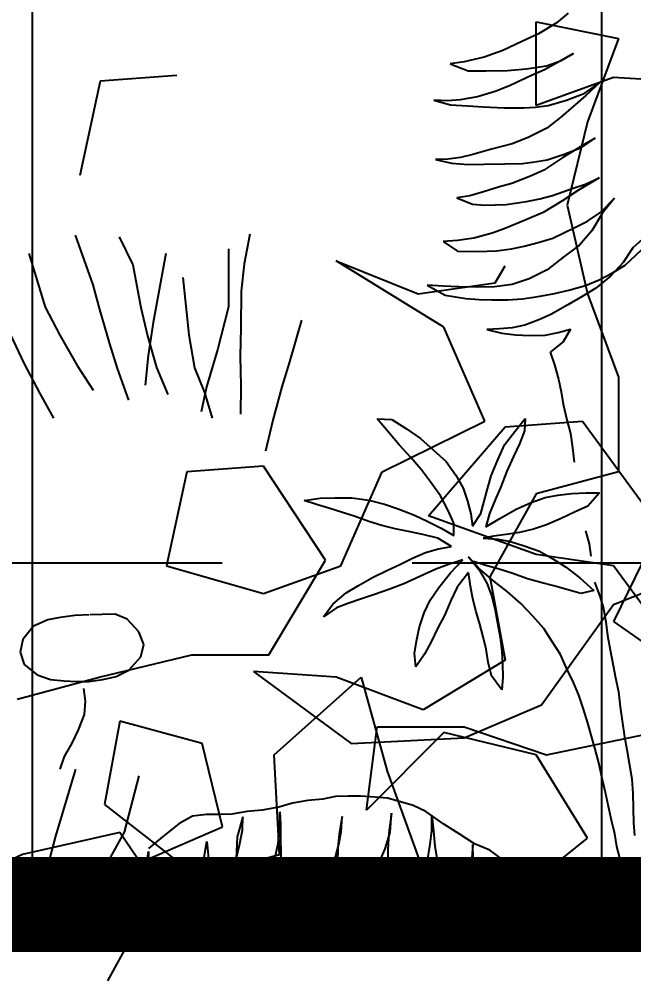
# Model space of a CAD drawing. Header units: metres. Extents: x -58 to 722, y -1100 to 345.
# Drawn here: x 35.429 to 35.753, y 103.931 to 104.438 of the extents above; entities that cross this region are included whole.
import ezdxf

# ---------------------------------------------------------------- set-up
doc = ezdxf.new("R2010")
doc.units = ezdxf.units.M
doc.header["$MEASUREMENT"] = 0
for name, pattern in [('CENTER2', [1.125, 0.75, -0.125, 0.125, -0.125]), ('CENTERX2', [4, 2.5, -0.5, 0.5, -0.5]), ('HIDDEN2', [0.1875, 0.125, -0.0625])]:
    doc.linetypes.add(name, pattern=pattern)
doc.layers.get('0').update_dxf_attribs({"color": 255})
doc.layers.get('DEFPOINTS').update_dxf_attribs({"color": 250})
doc.layers.add('FSR_ARQ_002MURO', color=150, linetype='Continuous', lineweight=30)
for name, color, linetype in [('FSR_ARQ_005VEGETACION', 64, 'Continuous'), ('FSR_ARQ_007PROYECCIONES', 200, 'HIDDEN2'), ('FSR_ARQ_015COTAS', 125, 'Continuous'), ('FSR_ARQ_016EJES', 135, 'CENTER2')]:
    doc.layers.add(name, color=color, linetype=linetype)
doc.styles.add('style1', font='arial.ttf')
doc.dimstyles.new('PP_PACO', dxfattribs={"dimtxt": 0.18, "dimasz": 0.075, "dimexe": 0.075, "dimexo": 0, "dimgap": 0, "dimtad": 0, "dimtih": 1, "dimtoh": 1, "dimzin": 1, "dimdsep": 46, "dimtxsty": 'style1', "dimcen": 0.15, "dimse1": 1, "dimse2": 1, "dimclrd": 256, "dimclre": 256, "dimadec": 0, "dimazin": 0, "dimtfac": 1, "dimtmove": 0, "dimatfit": 3, "dimfxl": 0.075, "dimarcsym": 0})

# ---------------------------------------------------------------- blocks, each defined once
blk = doc.blocks.new('arbustos 01')
at = {"layer": 'FSR_ARQ_005VEGETACION', "color": 103}
for p, q in [((189.18209, -31.56233), (189.1892, -31.56807)), ((189.1892, -31.56807), (189.19954, -31.57436)), ((189.19954, -31.57436), (189.20923, -31.57894)), ((189.20923, -31.57894), (189.22044, -31.58422)), ((189.22044, -31.58422), (189.23133, -31.58796)), ((189.18667, -31.59026), (189.17904, -31.58588)), ((189.17904, -31.58588), (189.18888, -31.59149)), ((189.19484, -31.5931), (189.18667, -31.59026)), ((189.23133, -31.58796), (189.24292, -31.59085)), ((189.18888, -31.59149), (189.19601, -31.59551)), ((189.20679, -31.59481), (189.19484, -31.5931)), ((189.19601, -31.59551), (189.20366, -31.5987)), ((189.21772, -31.59581), (189.20679, -31.59481)), ((189.2302, -31.59598), (189.21772, -31.59581)), ((189.24063, -31.59595), (189.2302, -31.59598)), ((189.25111, -31.59199), (189.24063, -31.59595)), ((189.24292, -31.59085), (189.25111, -31.59199)), ((189.20366, -31.5987), (189.21606, -31.60468)), ((189.1724, -31.60904), (189.16376, -31.60311)), ((189.16376, -31.60311), (189.17169, -31.61057)), ((189.21606, -31.60468), (189.22422, -31.60787)), ((189.17169, -31.61057), (189.17913, -31.617)), ((189.18311, -31.61329), (189.1724, -31.60904)), ((189.22422, -31.60787), (189.23512, -31.61126)), ((189.23512, -31.61126), (189.24535, -31.61294)), ((189.24535, -31.61294), (189.25253, -31.61355)), ((189.26074, -31.61315), (189.25096, -31.61592)), ((189.25253, -31.61355), (189.26074, -31.61315)), ((189.17913, -31.617), (189.1864, -31.62308)), ((189.19384, -31.61634), (189.18311, -31.61329)), ((189.20118, -31.6173), (189.19384, -31.61634)), ((189.20836, -31.61774), (189.20118, -31.6173)), ((189.21964, -31.61772), (189.20836, -31.61774)), ((189.23179, -31.61703), (189.21964, -31.61772)), ((189.24103, -31.61647), (189.23179, -31.61703)), ((189.25096, -31.61592), (189.24103, -31.61647)), ((189.1864, -31.62308), (189.19452, -31.62969)), ((189.19452, -31.62969), (189.20556, -31.63514)), ((189.17436, -31.64087), (189.16623, -31.63546)), ((189.16623, -31.63546), (189.17369, -31.63984)), ((189.20556, -31.63514), (189.21491, -31.63886)), ((189.17369, -31.63984), (189.18522, -31.64683)), ((189.18439, -31.64477), (189.17436, -31.64087)), ((189.21491, -31.63886), (189.22701, -31.64193)), ((189.19444, -31.64816), (189.18439, -31.64477)), ((189.18522, -31.64683), (189.19641, -31.65417)), ((189.22701, -31.64193), (189.23791, -31.64498)), ((189.23791, -31.64498), (189.24507, -31.64679)), ((189.24507, -31.64679), (189.25258, -31.64775)), ((189.2016, -31.64928), (189.19444, -31.64816)), ((189.20894, -31.65023), (189.2016, -31.64928)), ((189.2192, -31.65054), (189.20894, -31.65023)), ((189.23133, -31.65071), (189.2192, -31.65054)), ((189.24074, -31.65084), (189.23133, -31.65071)), ((189.25049, -31.65011), (189.24074, -31.65084)), ((189.25975, -31.64802), (189.25049, -31.65011)), ((189.25258, -31.64775), (189.25975, -31.64802)), ((189.19641, -31.65417), (189.20422, -31.65769)), ((189.20422, -31.65769), (189.21511, -31.66194)), ((189.17202, -31.66238), (189.16403, -31.65869)), ((189.16403, -31.65869), (189.17607, -31.66586)), ((189.17916, -31.6647), (189.17202, -31.66238)), ((189.21511, -31.66194), (189.22226, -31.66392)), ((189.17607, -31.66586), (189.1859, -31.67232)), ((189.19125, -31.66897), (189.17916, -31.6647)), ((189.19874, -31.67095), (189.19125, -31.66897)), ((189.22226, -31.66392), (189.23163, -31.66678)), ((189.23163, -31.66678), (189.23963, -31.66912)), ((189.23963, -31.66912), (189.24731, -31.67042)), ((189.16307, -31.67868), (189.15498, -31.67053)), ((189.15498, -31.67053), (189.16221, -31.67952)), ((189.1859, -31.67232), (189.19675, -31.67896)), ((189.20659, -31.6726), (189.19874, -31.67095)), ((189.21836, -31.6743), (189.20659, -31.6726)), ((189.23084, -31.67464), (189.21836, -31.6743)), ((189.2382, -31.67405), (189.23084, -31.67464)), ((189.24731, -31.67042), (189.2382, -31.67405)), ((189.16221, -31.67952), (189.16822, -31.68969)), ((189.17087, -31.68408), (189.16307, -31.67868)), ((189.19675, -31.67896), (189.20729, -31.68338)), ((189.17817, -31.68777), (189.17087, -31.68408)), ((189.20729, -31.68338), (189.21954, -31.68851)), ((189.16822, -31.68969), (189.17546, -31.69817)), ((189.19108, -31.69393), (189.17817, -31.68777)), ((189.21954, -31.68851), (189.22668, -31.691)), ((189.22668, -31.691), (189.23724, -31.69405)), ((189.13689, -31.69303), (189.14432, -31.69962)), ((189.19959, -31.69644), (189.19108, -31.69393)), ((189.20794, -31.69861), (189.19959, -31.69644)), ((189.23724, -31.69405), (189.24697, -31.69538)), ((189.25534, -31.696), (189.24689, -31.70153)), ((189.24697, -31.69538), (189.25534, -31.696)), ((189.1488, -31.70977), (189.13918, -31.70075)), ((189.14432, -31.69962), (189.15002, -31.70825)), ((189.17546, -31.69817), (189.18443, -31.70479)), ((189.21527, -31.70025), (189.20794, -31.69861)), ((189.22398, -31.70139), (189.21527, -31.70025)), ((189.23526, -31.70171), (189.22398, -31.70139)), ((189.24689, -31.70153), (189.23526, -31.70171)), ((189.15002, -31.70825), (189.15743, -31.71622)), ((189.18443, -31.70479), (189.19442, -31.71244)), ((189.15609, -31.71432), (189.1488, -31.70977)), ((189.16407, -31.71836), (189.15609, -31.71432)), ((189.19442, -31.71244), (189.20495, -31.71772)), ((189.15743, -31.71622), (189.16589, -31.72317)), ((189.17189, -31.72171), (189.16407, -31.71836)), ((189.20495, -31.71772), (189.21482, -31.7211)), ((189.16589, -31.72317), (189.17386, -31.72807)), ((189.18177, -31.72441), (189.17189, -31.72171)), ((189.19012, -31.72641), (189.18177, -31.72441)), ((189.21482, -31.7211), (189.22523, -31.72244)), ((189.22523, -31.72244), (189.23548, -31.72275)), ((189.23548, -31.72275), (189.24609, -31.72255)), ((189.24609, -31.72255), (189.25533, -31.72199)), ((189.26457, -31.72143), (189.25406, -31.72727)), ((189.25533, -31.72199), (189.26457, -31.72143)), ((189.19968, -31.72807), (189.19012, -31.72641)), ((189.20889, -31.72957), (189.19968, -31.72807)), ((189.2176, -31.73003), (189.20889, -31.72957)), ((189.22683, -31.73015), (189.2176, -31.73003)), ((189.23419, -31.72991), (189.22683, -31.73015)), ((189.24206, -31.72933), (189.23419, -31.72991)), ((189.25406, -31.72727), (189.24206, -31.72933))]:
    blk.add_line(p, q, dxfattribs=at)
at = {"layer": 'FSR_ARQ_005VEGETACION', "color": 104}
for p, q in [((189.36845, -31.69174), (189.37175, -31.709)), ((189.44489, -31.69324), (189.43688, -31.70968)), ((189.47072, -31.6923), (189.46024, -31.72136)), ((189.38101, -31.70024), (189.38097, -31.73427)), ((189.41752, -31.70304), (189.42497, -31.74328)), ((189.49785, -31.70297), (189.48825, -31.73436)), ((189.37175, -31.709), (189.37347, -31.72497)), ((189.43688, -31.70968), (189.43218, -31.73452)), ((189.40765, -31.71693), (189.40408, -31.75051)), ((189.37347, -31.72497), (189.37369, -31.74644)), ((189.46024, -31.72136), (189.45646, -31.73582)), ((189.17386, -31.72807), (189.18234, -31.73297)), ((189.18234, -31.73297), (189.19218, -31.73874)), ((189.38097, -31.73427), (189.38734, -31.75934)), ((189.43218, -31.73452), (189.42835, -31.75106)), ((189.45646, -31.73582), (189.45048, -31.75578)), ((189.48825, -31.73436), (189.47957, -31.75079)), ((189.19218, -31.73874), (189.19932, -31.74175)), ((189.19932, -31.74175), (189.20748, -31.74494)), ((189.33819, -31.74206), (189.34527, -31.76633)), ((189.18793, -31.74929), (189.18078, -31.74731)), ((189.18078, -31.74731), (189.18512, -31.75472)), ((189.20748, -31.74494), (189.21482, -31.7464)), ((189.21482, -31.7464), (189.22233, -31.74702)), ((189.22968, -31.74746), (189.22093, -31.74957)), ((189.22233, -31.74702), (189.22968, -31.74746)), ((189.37369, -31.74644), (189.37402, -31.76307)), ((189.42497, -31.74328), (189.428, -31.76274)), ((189.51013, -31.74731), (189.50068, -31.76719)), ((189.19561, -31.75076), (189.18793, -31.74929)), ((189.20467, -31.75088), (189.19561, -31.75076)), ((189.21288, -31.75065), (189.20467, -31.75088)), ((189.22093, -31.74957), (189.21288, -31.75065)), ((189.40408, -31.75051), (189.40088, -31.76983)), ((189.42835, -31.75106), (189.42309, -31.76964)), ((189.47957, -31.75079), (189.46948, -31.76858)), ((189.18512, -31.75472), (189.19274, -31.76081)), ((189.38734, -31.75934), (189.39379, -31.78096)), ((189.45048, -31.75578), (189.44601, -31.77022)), ((189.19274, -31.76081), (189.19007, -31.76819)), ((189.37402, -31.76307), (189.37363, -31.78038)), ((189.428, -31.76274), (189.4297, -31.7801)), ((189.19007, -31.76819), (189.18773, -31.77654)), ((189.34527, -31.76633), (189.34979, -31.78098)), ((189.40088, -31.76983), (189.39502, -31.78425)), ((189.42309, -31.76964), (189.41651, -31.78543)), ((189.44601, -31.77022), (189.43936, -31.78878)), ((189.46948, -31.76858), (189.46016, -31.78292)), ((189.50068, -31.76719), (189.49129, -31.78499)), ((189.18773, -31.77654), (189.18627, -31.78387)), ((189.34979, -31.78098), (189.3549, -31.80049)), ((189.37363, -31.78038), (189.37396, -31.79701)), ((189.39379, -31.78096), (189.39693, -31.79557)), ((189.18627, -31.78387), (189.18497, -31.79121)), ((189.39502, -31.78425), (189.39053, -31.79939)), ((189.49129, -31.78499), (189.48335, -31.79936)), ((189.18497, -31.79121), (189.18297, -31.80024)), ((189.18297, -31.80024), (189.1808, -31.80842)), ((189.21333, -31.80708), (189.20722, -31.79955)), ((189.20722, -31.79955), (189.20775, -31.80674)), ((189.2854, -31.80017), (189.27682, -31.80555)), ((189.29383, -31.79975), (189.2854, -31.80017)), ((189.28734, -31.80755), (189.29383, -31.79975)), ((189.3549, -31.80049), (189.35935, -31.81859)), ((189.1808, -31.80842), (189.17949, -31.81678)), ((189.20775, -31.80674), (189.21066, -31.8144)), ((189.21942, -31.81505), (189.21333, -31.80708)), ((189.27682, -31.80555), (189.2685, -31.81129)), ((189.28104, -31.81491), (189.28734, -31.80755)), ((189.21066, -31.8144), (189.2141, -31.82172)), ((189.22338, -31.82371), (189.21942, -31.81505)), ((189.2685, -31.81129), (189.26096, -31.81801)), ((189.27438, -31.82209), (189.28104, -31.81491)), ((189.17949, -31.81678), (189.1787, -31.82515)), ((189.26096, -31.81801), (189.25351, -31.82465)), ((189.2141, -31.82172), (189.21806, -31.83037)), ((189.22724, -31.83315), (189.22338, -31.82371)), ((189.25351, -31.82465), (189.24782, -31.83264)), ((189.26808, -31.82937), (189.27438, -31.82209)), ((189.21806, -31.83037), (189.22149, -31.83946)), ((189.24782, -31.83264), (189.24355, -31.84029)), ((189.26221, -31.83726), (189.26808, -31.82937)), ((189.22936, -31.84072), (189.22724, -31.83315)), ((189.25678, -31.84481), (189.26221, -31.83726)), ((189.17161, -31.84304), (189.16372, -31.84302)), ((189.16372, -31.84302), (189.17062, -31.85083)), ((189.17994, -31.84351), (189.17161, -31.84304)), ((189.18826, -31.8445), (189.17994, -31.84351)), ((189.22149, -31.83946), (189.22484, -31.84722)), ((189.23121, -31.84792), (189.22936, -31.84072)), ((189.24355, -31.84029), (189.24096, -31.84797)), ((189.1956, -31.84585), (189.18826, -31.8445)), ((189.20381, -31.8487), (189.1956, -31.84585)), ((189.21262, -31.85255), (189.20381, -31.8487)), ((189.22484, -31.84722), (189.2281, -31.85506)), ((189.23333, -31.85522), (189.23121, -31.84792)), ((189.24096, -31.84797), (189.23909, -31.85539)), ((189.25232, -31.85344), (189.25678, -31.84481)), ((189.29886, -31.84734), (189.2897, -31.84961)), ((189.30881, -31.84605), (189.29886, -31.84734)), ((189.31865, -31.84592), (189.30881, -31.84605)), ((189.32733, -31.84622), (189.31865, -31.84592)), ((189.33662, -31.84758), (189.32733, -31.84622)), ((189.32941, -31.84988), (189.33662, -31.84758)), ((189.17062, -31.85083), (189.17802, -31.85421)), ((189.17802, -31.85421), (189.18621, -31.85813)), ((189.22212, -31.85817), (189.21262, -31.85255)), ((189.2281, -31.85506), (189.2303, -31.86289)), ((189.2381, -31.86256), (189.23333, -31.85522)), ((189.24903, -31.86084), (189.25232, -31.85344)), ((189.28168, -31.85233), (189.27215, -31.8561)), ((189.2897, -31.84961), (189.28168, -31.85233)), ((189.3068, -31.85693), (189.31428, -31.85455)), ((189.31428, -31.85455), (189.3222, -31.852)), ((189.3222, -31.852), (189.32941, -31.84988)), ((189.18621, -31.85813), (189.19485, -31.86179)), ((189.2303, -31.86289), (189.22212, -31.85817)), ((189.23909, -31.85539), (189.2381, -31.86256)), ((189.24902, -31.86802), (189.24903, -31.86084)), ((189.26465, -31.85955), (189.25644, -31.86369)), ((189.27215, -31.8561), (189.26465, -31.85955)), ((189.29112, -31.86212), (189.29878, -31.85975)), ((189.29878, -31.85975), (189.3068, -31.85693)), ((189.17206, -31.86534), (189.16974, -31.87283)), ((189.19485, -31.86179), (189.20244, -31.86429)), ((189.20244, -31.86429), (189.21066, -31.86635)), ((189.21066, -31.86635), (189.21836, -31.86752)), ((189.25644, -31.86369), (189.24902, -31.86802)), ((189.2672, -31.86747), (189.27556, -31.86573)), ((189.27556, -31.86573), (189.2833, -31.86415)), ((189.2833, -31.86415), (189.29112, -31.86212)), ((189.21582, -31.87156), (189.2079, -31.87403)), ((189.22328, -31.87016), (189.21582, -31.87156)), ((189.21836, -31.86752), (189.22579, -31.86842)), ((189.2318, -31.86965), (189.22328, -31.87016)), ((189.22579, -31.86842), (189.2318, -31.86965)), ((189.25035, -31.87443), (189.25849, -31.86966)), ((189.25849, -31.86966), (189.2672, -31.86747)), ((189.16974, -31.87283), (189.16878, -31.88017)), ((189.19899, -31.8771), (189.19104, -31.8816)), ((189.2079, -31.87403), (189.19899, -31.8771)), ((189.25805, -31.87577), (189.25035, -31.87443)), ((189.26564, -31.878), (189.25805, -31.87577)), ((189.19104, -31.8816), (189.18362, -31.88629)), ((189.23026, -31.8855), (189.23747, -31.8832)), ((189.23377, -31.88768), (189.24043, -31.8805)), ((189.24043, -31.8805), (189.23421, -31.88804)), ((189.25103, -31.88995), (189.24369, -31.88222)), ((189.24369, -31.88222), (189.25207, -31.88491)), ((189.27331, -31.8813), (189.26564, -31.878)), ((189.28062, -31.88503), (189.27331, -31.8813)), ((189.18362, -31.88629), (189.1752, -31.89273)), ((189.21512, -31.89017), (189.2226, -31.8877)), ((189.2226, -31.8877), (189.23026, -31.8855)), ((189.22561, -31.89466), (189.23377, -31.88768)), ((189.23421, -31.88804), (189.22967, -31.89586)), ((189.25207, -31.88491), (189.25948, -31.88767)), ((189.25948, -31.88767), (189.269, -31.89197)), ((189.28828, -31.8885), (189.28062, -31.88503)), ((189.29674, -31.8927), (189.28828, -31.8885)), ((189.1752, -31.89273), (189.16712, -31.90016)), ((189.19821, -31.89553), (189.20595, -31.89333)), ((189.20595, -31.89333), (189.21512, -31.89017)), ((189.23931, -31.89768), (189.24048, -31.88972)), ((189.24048, -31.88972), (189.24702, -31.89832)), ((189.25783, -31.89837), (189.25103, -31.88995)), ((189.269, -31.89197), (189.27825, -31.89626)), ((189.30483, -31.89733), (189.29674, -31.8927)), ((189.1668, -31.89543), (189.16361, -31.90359)), ((189.16712, -31.90016), (189.17463, -31.90194)), ((189.17463, -31.90194), (189.18281, -31.89966)), ((189.18281, -31.89966), (189.19047, -31.89755)), ((189.19047, -31.89755), (189.19821, -31.89553)), ((189.21773, -31.90076), (189.22561, -31.89466)), ((189.22967, -31.89586), (189.22691, -31.90318)), ((189.23788, -31.90511), (189.23931, -31.89768)), ((189.24702, -31.89832), (189.25072, -31.90608)), ((189.26296, -31.9058), (189.25783, -31.89837)), ((189.27825, -31.89626), (189.28707, -31.89957)), ((189.28707, -31.89957), (189.29554, -31.90261)), ((189.31204, -31.90159), (189.30483, -31.89733)), ((189.16361, -31.90359), (189.16146, -31.91075)), ((189.20974, -31.90774), (189.21773, -31.90076)), ((189.22691, -31.90318), (189.22476, -31.91167)), ((189.23592, -31.91262), (189.23788, -31.90511)), ((189.26632, -31.91329), (189.26296, -31.9058)), ((189.29554, -31.90261), (189.30313, -31.90511)), ((189.30313, -31.90511), (189.31054, -31.9076)), ((189.31984, -31.90817), (189.31204, -31.90159)), ((189.16146, -31.91075), (189.15999, -31.91859)), ((189.2029, -31.91527), (189.20974, -31.90774)), ((189.25072, -31.90608), (189.2545, -31.91482)), ((189.31054, -31.9076), (189.31777, -31.91036)), ((189.31777, -31.91036), (189.32524, -31.9156)), ((189.32524, -31.9156), (189.31984, -31.90817)), ((189.19642, -31.92254), (189.2029, -31.91527)), ((189.22476, -31.91167), (189.22342, -31.91927)), ((189.23387, -31.91986), (189.23592, -31.91262)), ((189.2545, -31.91482), (189.25839, -31.92214)), ((189.26904, -31.92158), (189.26632, -31.91329)), ((189.43338, -31.92436), (189.44014, -31.91699)), ((189.44014, -31.91699), (189.44732, -31.91407)), ((189.44732, -31.91407), (189.45478, -31.91417)), ((189.45478, -31.91417), (189.46191, -31.91443)), ((189.46255, -31.91444), (189.47079, -31.91487)), ((189.47079, -31.91487), (189.47935, -31.91594)), ((189.47935, -31.91594), (189.48662, -31.91746)), ((189.15999, -31.91859), (189.15902, -31.92661)), ((189.19162, -31.92983), (189.19642, -31.92254)), ((189.22342, -31.91927), (189.22188, -31.92776)), ((189.23182, -31.92736), (189.23387, -31.91986)), ((189.25839, -31.92214), (189.26227, -31.93026)), ((189.27097, -31.92994), (189.26904, -31.92158)), ((189.48662, -31.91746), (189.49498, -31.92107)), ((189.49498, -31.92107), (189.50138, -31.92893)), ((189.15902, -31.92661), (189.15754, -31.93497)), ((189.22188, -31.92776), (189.22097, -31.93599)), ((189.23021, -31.93452), (189.23182, -31.92736)), ((189.43042, -31.93177), (189.43338, -31.92436)), ((189.18664, -31.93774), (189.19162, -31.92983)), ((189.26227, -31.93026), (189.26625, -31.9375)), ((189.27202, -31.93713), (189.27097, -31.92994)), ((189.43222, -31.9391), (189.43042, -31.93177)), ((189.50138, -31.92893), (189.50287, -31.93625)), ((189.15754, -31.93497), (189.15588, -31.94418)), ((189.18307, -31.94576), (189.18664, -31.93774)), ((189.22097, -31.93599), (189.22052, -31.94317)), ((189.22896, -31.94222), (189.23021, -31.93452)), ((189.26625, -31.9375), (189.27121, -31.94492)), ((189.27121, -31.94492), (189.27202, -31.93713)), ((189.43926, -31.94681), (189.43222, -31.9391)), ((189.50287, -31.93625), (189.50055, -31.94351)), ((189.15588, -31.94418), (189.15441, -31.95134)), ((189.22052, -31.94317), (189.22033, -31.95097)), ((189.22698, -31.95026), (189.22896, -31.94222)), ((189.50055, -31.94351), (189.49285, -31.9496)), ((189.17897, -31.95413), (189.18307, -31.94576)), ((189.22085, -31.95833), (189.22698, -31.95026)), ((189.44667, -31.95056), (189.43926, -31.94681)), ((189.45457, -31.95241), (189.44667, -31.95056)), ((189.49285, -31.9496), (189.4852, -31.95235)), ((189.15441, -31.95134), (189.15276, -31.95953)), ((189.17586, -31.96153), (189.17897, -31.95413)), ((189.22033, -31.95097), (189.22085, -31.95833)), ((189.46265, -31.95347), (189.45457, -31.95241)), ((189.46979, -31.95357), (189.46265, -31.95347)), ((189.47709, -31.95319), (189.46979, -31.95357)), ((189.4852, -31.95235), (189.47709, -31.95319)), ((189.15276, -31.95953), (189.15162, -31.9684)), ((189.17309, -31.96974), (189.17586, -31.96153)), ((189.46577, -31.95764), (189.46472, -31.96508)), ((189.46472, -31.96508), (189.4654, -31.97271)), ((189.15162, -31.9684), (189.15048, -31.97642)), ((189.17067, -31.97795), (189.17309, -31.96974)), ((189.4654, -31.97271), (189.46893, -31.9818)), ((189.15048, -31.97642), (189.14916, -31.98581)), ((189.16853, -31.98555), (189.17067, -31.97795)), ((189.46893, -31.9818), (189.47263, -31.98962)), ((189.14916, -31.98581), (189.14786, -31.99332)), ((189.16638, -31.99314), (189.16853, -31.98555)), ((189.47263, -31.98962), (189.47713, -31.99746)), ((189.14786, -31.99332), (189.14638, -32.00133)), ((189.16424, -32.00118), (189.16638, -31.99314)), ((189.14638, -32.00133), (189.14489, -32.01037)), ((189.16216, -32.01028), (189.16424, -32.00118)), ((189.47713, -31.99746), (189.47973, -32.00479)), ((189.47053, -32.00482), (189.48213, -32.04407)), ((189.47053, -32.00482), (189.48213, -32.04407)), ((189.14489, -32.01037), (189.14426, -32.01909)), ((189.16028, -32.01841), (189.16216, -32.01028)), ((189.43345, -32.0087), (189.44194, -32.04165)), ((189.43345, -32.0087), (189.44194, -32.04165)), ((189.15857, -32.02664), (189.16028, -32.01841)), ((189.14426, -32.01909), (189.14414, -32.0278)), ((189.27286, -32.02603), (189.28031, -32.0239)), ((189.28031, -32.0239), (189.28777, -32.02178)), ((189.28777, -32.02178), (189.2952, -32.02114)), ((189.2952, -32.02114), (189.30338, -32.02051)), ((189.30338, -32.02051), (189.3108, -32.02061)), ((189.3108, -32.02061), (189.31822, -32.02071)), ((189.31822, -32.02071), (189.32563, -32.02229)), ((189.32563, -32.02229), (189.33453, -32.02316)), ((189.33453, -32.02316), (189.34341, -32.02476)), ((189.14414, -32.0278), (189.14386, -32.03618)), ((189.15669, -32.03468), (189.15857, -32.02664)), ((189.25489, -32.03692), (189.26538, -32.02964)), ((189.26538, -32.02964), (189.27286, -32.02603)), ((189.34341, -32.02476), (189.35155, -32.0271)), ((189.35096, -32.02969), (189.35056, -32.03722)), ((189.35085, -32.03783), (189.35096, -32.02969)), ((189.35155, -32.0271), (189.36118, -32.02872)), ((189.36118, -32.02872), (189.37008, -32.02958)), ((189.37008, -32.02958), (189.37897, -32.03118)), ((189.15472, -32.04272), (189.15669, -32.03468)), ((189.26198, -32.0318), (189.26095, -32.04113)), ((189.26186, -32.04084), (189.26198, -32.0318)), ((189.28627, -32.04178), (189.28552, -32.03061)), ((189.28552, -32.03061), (189.28717, -32.04209)), ((189.31492, -32.04156), (189.31444, -32.03251)), ((189.31444, -32.03251), (189.31611, -32.04279)), ((189.37282, -32.04054), (189.37263, -32.0327)), ((189.37263, -32.0327), (189.37579, -32.0445)), ((189.37897, -32.03118), (189.38639, -32.03129)), ((189.38639, -32.03129), (189.39381, -32.03139)), ((189.39381, -32.03139), (189.40197, -32.03224)), ((189.40197, -32.03224), (189.41008, -32.0368)), ((189.14386, -32.03618), (189.14324, -32.04369)), ((189.2459, -32.04274), (189.25489, -32.03692)), ((189.26296, -32.0487), (189.26186, -32.04084)), ((189.35056, -32.03722), (189.35044, -32.04566)), ((189.35191, -32.0484), (189.35085, -32.03783)), ((189.37451, -32.04931), (189.37282, -32.04054)), ((189.41008, -32.0368), (189.41963, -32.04436)), ((189.15355, -32.05015), (189.15472, -32.04272)), ((189.23691, -32.04856), (189.2459, -32.04274)), ((189.26095, -32.04113), (189.26023, -32.04987)), ((189.28915, -32.05147), (189.28627, -32.04178)), ((189.28717, -32.04209), (189.28764, -32.05205)), ((189.31633, -32.04882), (189.31492, -32.04156)), ((189.31611, -32.04279), (189.3169, -32.05094)), ((189.35044, -32.04566), (189.35033, -32.0538)), ((189.37579, -32.0445), (189.37652, -32.05717)), ((189.41963, -32.04436), (189.4277, -32.05115)), ((189.44194, -32.04165), (189.4544, -32.06433)), ((189.44194, -32.04165), (189.4544, -32.06433)), ((189.48213, -32.04407), (189.48718, -32.0631)), ((189.48213, -32.04407), (189.48718, -32.0631)), ((189.1514, -32.05828), (189.15355, -32.05015)), ((189.2182, -32.05944), (189.22795, -32.05215)), ((189.22795, -32.05215), (189.23691, -32.04856)), ((189.23782, -32.0568), (189.23793, -32.04896)), ((189.23793, -32.04896), (189.23869, -32.05952)), ((189.26023, -32.04987), (189.25826, -32.0619)), ((189.26462, -32.05958), (189.26296, -32.0487)), ((189.28764, -32.05205), (189.28781, -32.0614)), ((189.29325, -32.06087), (189.28915, -32.05147)), ((189.31891, -32.0585), (189.31633, -32.04882)), ((189.3169, -32.05094), (189.31709, -32.05938)), ((189.35361, -32.05626), (189.35191, -32.0484)), ((189.37651, -32.05748), (189.37451, -32.04931)), ((189.39354, -32.04715), (189.39283, -32.05498)), ((189.39523, -32.05622), (189.39354, -32.04715)), ((189.23863, -32.06405), (189.23782, -32.0568)), ((189.35033, -32.0538), (189.35022, -32.06164)), ((189.35623, -32.06383), (189.35361, -32.05626)), ((189.37652, -32.05717), (189.37639, -32.06652)), ((189.37882, -32.06535), (189.37651, -32.05748)), ((189.39283, -32.05498), (189.39298, -32.06584)), ((189.39631, -32.06498), (189.39523, -32.05622)), ((189.42783, -32.05305), (189.42774, -32.06028)), ((189.42893, -32.0612), (189.42783, -32.05305)), ((189.14252, -32.05924), (189.14601, -32.06647)), ((189.14601, -32.06647), (189.1514, -32.05828)), ((189.21067, -32.06751), (189.2182, -32.05944)), ((189.21633, -32.06284), (189.21621, -32.07188)), ((189.21653, -32.07068), (189.21633, -32.06284)), ((189.23869, -32.05952), (189.23919, -32.06677)), ((189.25826, -32.0619), (189.25662, -32.07153)), ((189.26809, -32.07078), (189.26462, -32.05958)), ((189.28781, -32.0614), (189.2877, -32.06954)), ((189.30421, -32.07519), (189.29325, -32.06087)), ((189.31709, -32.05938), (189.31694, -32.07024)), ((189.32182, -32.06638), (189.31891, -32.0585)), ((189.35022, -32.06164), (189.34981, -32.06978)), ((189.41198, -32.05987), (189.42493, -32.0816)), ((189.41198, -32.05987), (189.42493, -32.0816)), ((189.42774, -32.06028), (189.42794, -32.06752)), ((189.43034, -32.06846), (189.42893, -32.0612)), ((189.48718, -32.0631), (189.49067, -32.08019)), ((189.48718, -32.0631), (189.49067, -32.08019)), ((189.20242, -32.07334), (189.21067, -32.06751)), ((189.2424, -32.07525), (189.23863, -32.06405)), ((189.23919, -32.06677), (189.23906, -32.07702)), ((189.32654, -32.07368), (189.32182, -32.06638)), ((189.34175, -32.06676), (189.34909, -32.0728)), ((189.3639, -32.076), (189.35623, -32.06383)), ((189.37639, -32.06652), (189.37235, -32.07521)), ((189.38174, -32.07262), (189.37882, -32.06535)), ((189.39298, -32.06584), (189.39256, -32.07458)), ((189.39979, -32.07558), (189.39631, -32.06498)), ((189.42794, -32.06752), (189.42751, -32.07656)), ((189.4544, -32.06433), (189.46606, -32.08364)), ((189.4544, -32.06433), (189.46606, -32.08364)), ((189.19493, -32.07769), (189.20242, -32.07334)), ((189.20676, -32.07929), (189.20384, -32.07202)), ((189.21621, -32.07188), (189.2146, -32.0791)), ((189.21914, -32.07795), (189.21653, -32.07068)), ((189.25662, -32.07153), (189.25439, -32.08054)), ((189.27454, -32.08413), (189.26809, -32.07078)), ((189.2877, -32.06954), (189.2867, -32.07706)), ((189.31694, -32.07024), (189.31292, -32.07802)), ((189.33818, -32.08289), (189.32654, -32.07368)), ((189.34981, -32.06978), (189.34699, -32.07758)), ((189.34909, -32.0728), (189.35717, -32.0796)), ((189.38975, -32.08208), (189.38174, -32.07262)), ((189.39256, -32.07458), (189.38975, -32.08208)), ((189.17856, -32.08044), (189.18675, -32.07907)), ((189.18675, -32.07907), (189.19493, -32.07769)), ((189.2146, -32.0791), (189.20676, -32.07929)), ((189.22656, -32.0865), (189.21914, -32.07795)), ((189.23906, -32.07702), (189.23533, -32.08481)), ((189.24711, -32.08316), (189.2424, -32.07525)), ((189.2867, -32.07706), (189.28355, -32.08637)), ((189.31292, -32.07802), (189.30421, -32.07519)), ((189.34699, -32.07758), (189.33818, -32.08289)), ((189.35717, -32.0796), (189.36452, -32.08489)), ((189.37235, -32.07521), (189.3639, -32.076)), ((189.4084, -32.08505), (189.39979, -32.07558)), ((189.42751, -32.07656), (189.42348, -32.08465)), ((189.13471, -32.08356), (189.14511, -32.08295)), ((189.14511, -32.08295), (189.15626, -32.08236)), ((189.15626, -32.08236), (189.16816, -32.08104)), ((189.16816, -32.08104), (189.17856, -32.08044)), ((189.23533, -32.08481), (189.22656, -32.0865)), ((189.25439, -32.08054), (189.24711, -32.08316)), ((189.28355, -32.08637), (189.27454, -32.08413)), ((189.34606, -32.09374), (189.34438, -32.08407)), ((189.36452, -32.08489), (189.37263, -32.08946)), ((189.41589, -32.08877), (189.4084, -32.08505)), ((189.42348, -32.08465), (189.41589, -32.08877)), ((189.42493, -32.0816), (189.43298, -32.09464)), ((189.42493, -32.0816), (189.43298, -32.09464)), ((189.46606, -32.08364), (189.47277, -32.097)), ((189.46606, -32.08364), (189.47277, -32.097)), ((189.36119, -32.09003), (189.35896, -32.09844)), ((189.36379, -32.0979), (189.36119, -32.09003)), ((189.37263, -32.08946), (189.38071, -32.09551)), ((189.35076, -32.10285), (189.34606, -32.09374)), ((189.37771, -32.09447), (189.37701, -32.102)), ((189.38062, -32.10205), (189.37771, -32.09447)), ((189.38071, -32.09551), (189.38805, -32.10155)), ((189.43298, -32.09464), (189.44282, -32.11224)), ((189.43298, -32.09464), (189.44282, -32.11224)), ((189.35896, -32.09844), (189.35076, -32.10285)), ((189.36942, -32.10522), (189.36379, -32.0979)), ((189.37701, -32.102), (189.36942, -32.10522)), ((189.38805, -32.10155), (189.38062, -32.10205)), ((189.38805, -32.10155), (189.39621, -32.1024)), ((189.39621, -32.1024), (189.4036, -32.10473)), ((189.4036, -32.10473), (189.41249, -32.10633)), ((189.41249, -32.10633), (189.42065, -32.10719)), ((189.42065, -32.10719), (189.42878, -32.10953)), ((189.44282, -32.11224), (189.45166, -32.12865)), ((189.44282, -32.11224), (189.45166, -32.12865))]:
    blk.add_line(p, q, dxfattribs=at)
blk = doc.blocks.new('arbusto fsr 2')
at = {"layer": 'FSR_ARQ_005VEGETACION', "color": 104}
for p, q in [((276.65231, -31.82921), (276.60889, -31.83789)), ((276.65231, -31.87313), (276.65231, -31.82921)), ((276.60889, -31.83789), (276.62521, -31.8818)), ((276.56823, -31.8612), (276.61165, -31.85849)), ((276.61165, -31.85849), (276.65231, -31.87313)), ((276.84153, -31.85744), (276.88194, -31.86042)), ((276.88194, -31.86042), (276.89273, -31.91003)), ((276.62521, -31.8818), (276.636, -31.92571)), ((276.636, -31.92571), (276.62521, -31.97233)), ((276.701, -31.98995), (276.75772, -31.95499)), ((276.75772, -31.95499), (276.71455, -31.97233)), ((276.6739, -31.96664), (276.66863, -31.9577)), ((276.71455, -31.97233), (276.6739, -31.96664)), ((276.62521, -31.97233), (276.60889, -32.01624)), ((276.67942, -32.03956), (276.701, -31.98995)), ((276.60889, -32.01624), (276.60889, -32.06612)), ((276.62797, -32.03956), (276.58731, -32.09512)), ((276.66863, -32.04254), (276.62797, -32.03956)), ((276.70903, -32.08943), (276.66863, -32.04254)), ((276.73338, -32.06612), (276.67942, -32.03956)), ((276.76324, -32.11274), (276.79587, -32.06314)), ((276.79587, -32.06314), (276.83628, -32.06612)), ((276.60889, -32.06612), (276.65231, -32.07777)), ((276.75521, -32.11572), (276.73338, -32.06612)), ((276.83628, -32.06612), (276.84707, -32.11572)), ((276.65231, -32.07777), (276.67666, -32.12141)), ((276.65231, -32.10976), (276.70903, -32.08943)), ((276.58731, -32.09512), (276.61165, -32.145)), ((276.61165, -32.11572), (276.65231, -32.10976)), ((276.79311, -32.16262), (276.76324, -32.11274)), ((276.61165, -32.13605), (276.56823, -32.1187)), ((276.57928, -32.15963), (276.61165, -32.11572)), ((276.79587, -32.13036), (276.75521, -32.11572)), ((276.84707, -32.11572), (276.79587, -32.13036)), ((276.67666, -32.12141), (276.66863, -32.16533)), ((276.64955, -32.18891), (276.61165, -32.13605)), ((276.61165, -32.145), (276.55744, -32.18295)), ((276.83377, -32.16262), (276.79311, -32.16262)), ((276.88246, -32.17427), (276.83377, -32.16262)), ((276.66863, -32.16533), (276.71179, -32.19162)), ((276.71179, -32.19162), (276.75772, -32.17427)), ((276.74442, -32.17427), (276.73087, -32.22388)), ((276.79035, -32.2152), (276.74442, -32.17427)), ((276.80114, -32.17129), (276.74969, -32.20924)), ((276.75772, -32.17427), (276.80114, -32.17129)), ((276.92563, -32.18593), (276.88246, -32.17427)), ((276.69021, -32.20626), (276.64955, -32.18891)), ((276.82825, -32.20924), (276.87167, -32.19758)), ((276.87167, -32.19758), (276.8797, -32.24149)), ((276.64679, -32.2152), (276.59007, -32.20355)), ((276.69021, -32.20056), (276.64679, -32.2152)), ((276.65231, -32.2152), (276.701, -32.20355)), ((276.73614, -32.20056), (276.69021, -32.20056)), ((276.701, -32.20355), (276.74166, -32.24448)), ((276.74166, -32.24448), (276.73614, -32.20056)), ((276.74969, -32.20924), (276.69021, -32.20626)), ((276.81746, -32.25315), (276.82825, -32.20924)), ((276.62521, -32.25911), (276.65231, -32.2152)), ((276.78759, -32.26779), (276.79035, -32.2152)), ((276.73087, -32.22388), (276.71179, -32.27646)), ((276.8797, -32.24149), (276.83101, -32.27944)), ((276.85811, -32.27077), (276.81746, -32.25315)), ((276.66863, -32.29408), (276.62521, -32.25911)), ((276.8418, -32.30004), (276.87167, -32.25613)), ((276.87167, -32.25613), (276.92287, -32.26779)), ((276.83101, -32.27944), (276.78759, -32.26779)), ((276.89852, -32.29706), (276.85811, -32.27077)), ((276.92287, -32.26779), (276.96629, -32.28812)), ((276.71179, -32.27646), (276.66863, -32.29408)), ((276.88246, -32.30872), (276.8418, -32.30004)), ((276.96629, -32.30275), (276.92287, -32.31441)), ((276.92287, -32.31441), (276.88246, -32.30872))]:
    blk.add_line(p, q, dxfattribs=at)
blk = doc.blocks.new('_Open90')
at = {"color": 0, "linetype": 'ByBlock', "lineweight": -2}
for p, q in [((-0.5, 0.5), (0, 0)), ((0, 0), (-1, 0)), ((0, 0), (-0.5, -0.5))]:
    blk.add_line(p, q, dxfattribs=at)
blk = doc.blocks.new('*D345')
at = {"layer": 'DEFPOINTS', "color": 0, "ltscale": 0.01, "transparency": 16777216}
for p in [(35.41135, 105.80149), (38.96208, 105.80149), (35.41135, 104.15149)]:
    blk.add_point(p, dxfattribs=at)
at = {"layer": 'FSR_ARQ_015COTAS', "lineweight": -2, "ltscale": 0.01, "transparency": 16777216}
for p, q in [((38.96208, 105.60149), (38.96208, 105.0786)), ((38.96208, 104.35149), (38.96208, 104.87437))]:
    blk.add_line(p, q, dxfattribs=at)
at = {"layer": 'FSR_ARQ_015COTAS', "lineweight": -2, "ltscale": 0.01, "transparency": 16777216, "xscale": 0.2, "yscale": 0.2, "zscale": 0.2}
for p, rotation in [((38.96208, 105.80149), 90), ((38.96208, 104.15149), 270)]:
    blk.add_blockref('_Open90', p, dxfattribs=dict(at, rotation=rotation))
at = {"layer": 'FSR_ARQ_015COTAS', "color": 0, "ltscale": 0.01, "transparency": 16777216, "insert": (38.96208, 104.97649), "char_height": 0.2, "attachment_point": 5, "style": 'style1'}
blk.add_mtext('1.65', dxfattribs=at)

msp = doc.modelspace()

# ---------------------------------------------------------------- linework, layer by layer
at = {"layer": 'FSR_ARQ_002MURO', "lineweight": 0, "const_width": 0.05}
msp.add_lwpolyline([(37.46135, 103.97149), (21.3503, 103.97149)], dxfattribs=at)
at = {"layer": 'FSR_ARQ_007PROYECCIONES'}
msp.add_line((35.41135, 104.15149), (39.88864, 104.15149), dxfattribs=at)
at = {"layer": 'FSR_ARQ_016EJES', "linetype": 'CENTERX2', "ltscale": 0.25}
for p, q in [((35.43635, 103.97149), (35.43635, 115.38307)), ((35.73635, 103.97149), (35.73635, 115.38307))]:
    msp.add_line(p, q, dxfattribs=at)

# ---------------------------------------------------------------- block references
at = {"layer": 'FSR_ARQ_002MURO', "xscale": -1}
msp.add_blockref('arbusto fsr 2', (312.35401, 136.26561), dxfattribs=at)
at = {"layer": 'FSR_ARQ_005VEGETACION', "xscale": -0.9, "yscale": 0.9, "zscale": 0.9}
msp.add_blockref('arbustos 01', (205.98247, 132.84711), dxfattribs=at)

# ---------------------------------------------------------------- dimensions: what is measured, and where the dimension line sits
at = {"layer": 'FSR_ARQ_015COTAS', "ltscale": 0.01}
dim = msp.add_linear_dim(base=(38.96208, 105.80149), p1=(35.41135, 104.15149), p2=(35.41135, 105.80149), angle=90, dimstyle='PP_PACO', override={"dimtxt": 0.2, "dimasz": 0.2, "dimblk1": 'Open90', "dimblk2": 'Open90', "dimsah": 1, "dimfxlon": 1}, dxfattribs=at)
dim.commit()
dim.dimension.update_dxf_attribs({"geometry": '*D345', "text_midpoint": (38.96208, 104.97649)})

doc.saveas('drawing.dxf')
